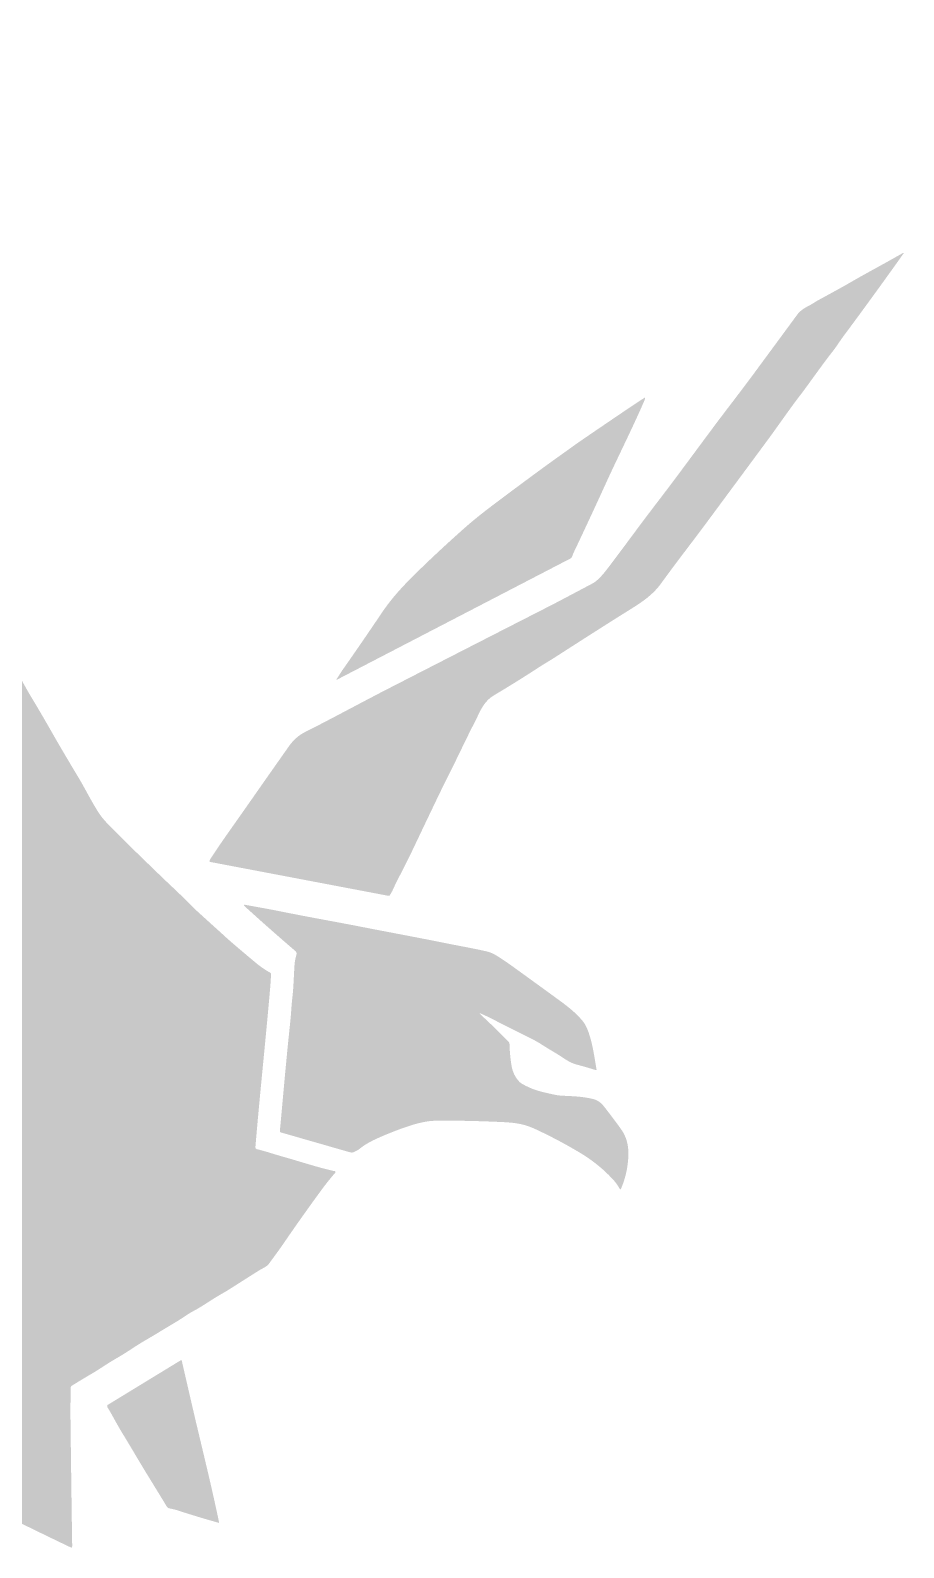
# Model space of a CAD drawing. Extents: x 0 to 1840, y 0 to 1719.
# Drawn here: x 893 to 1697, y 189 to 1586 of the extents above; entities that cross this region are included whole.
import ezdxf

# ---------------------------------------------------------------- set-up
doc = ezdxf.new("R2010")
doc.units = 0
doc.linetypes.add('Solid', pattern=[0])
doc.layers.add('Layer 1', color=7, linetype='Solid', lineweight=0)

msp = doc.modelspace()

# ---------------------------------------------------------------- hatches: boundary and pattern name
at = {"layer": 'Layer 1', "linetype": 'Solid', "lineweight": 0}
h = msp.add_hatch(color=7, dxfattribs=at)
edge = h.paths.add_edge_path(flags=0)
edge.add_line((931.8, 189.9), (931.8, 189.9))
edge.add_spline(control_points=[(931.8, 189.9), (931.8, 189.7), (931.7, 189.6), (931.5, 189.5)], knot_values=[0, 0, 0, 0, 1, 1, 1, 1], degree=3, periodic=0)
edge.add_spline(control_points=[(931.5, 189.5), (931.4, 189.4), (931.2, 189.4), (931, 189.5)], knot_values=[0, 0, 0, 0, 1, 1, 1, 1], degree=3, periodic=0)
edge.add_spline(control_points=[(931, 189.5), (917, 196.1), (881, 213.7)], knot_values=[0, 0, 0, 1, 1, 1], degree=2, periodic=0)
edge.add_spline(control_points=[(881, 213.7), (879.7, 214.3), (878.4, 215.8)], knot_values=[0, 0, 0, 1, 1, 1], degree=2, periodic=0)
edge.add_line((878.4, 215.8), (878.4, 215.8))
edge.add_spline(control_points=[(878.4, 215.8), (878.1, 216.1), (877.9, 216.4), (877.8, 216.7)], knot_values=[0, 0, 0, 0, 1, 1, 1, 1], degree=3, periodic=0)
edge.add_spline(control_points=[(877.8, 216.7), (874.7, 223.8), (872, 230.8), (868.6, 238.4)], knot_values=[0, 0, 0, 0, 1, 1, 1, 1], degree=3, periodic=0)
edge.add_spline(control_points=[(868.6, 238.4), (849.1, 282.9), (843.5, 297)], knot_values=[0, 0, 0, 1, 1, 1], degree=2, periodic=0)
edge.add_spline(control_points=[(843.5, 297), (832.1, 325.6), (822.1, 342.9)], knot_values=[0, 0, 0, 1, 1, 1], degree=2, periodic=0)
edge.add_line((822.1, 342.9), (822.1, 342.9))
edge.add_spline(control_points=[(822.1, 342.9), (821.9, 343.2), (821.8, 343.4), (821.6, 343.5)], knot_values=[0, 0, 0, 0, 1, 1, 1, 1], degree=3, periodic=0)
edge.add_spline(control_points=[(821.6, 343.5), (820, 344.7), (818, 344.7), (815.9, 345.2)], knot_values=[0, 0, 0, 0, 1, 1, 1, 1], degree=3, periodic=0)
edge.add_spline(control_points=[(815.9, 345.2), (803.3, 348.3), (793.6, 350.9)], knot_values=[0, 0, 0, 1, 1, 1], degree=2, periodic=0)
edge.add_spline(control_points=[(793.6, 350.9), (784.3, 353.4), (766.1, 360.8)], knot_values=[0, 0, 0, 1, 1, 1], degree=2, periodic=0)
edge.add_spline(control_points=[(766.1, 360.8), (751.1, 366.8), (731.9, 374.7)], knot_values=[0, 0, 0, 1, 1, 1], degree=2, periodic=0)
edge.add_spline(control_points=[(731.9, 374.7), (716.9, 380.8), (700.5, 390.9)], knot_values=[0, 0, 0, 1, 1, 1], degree=2, periodic=0)
edge.add_spline(control_points=[(700.5, 390.9), (690.7, 396.9), (683.5, 403.4), (677.3, 411.8)], knot_values=[0, 0, 0, 0, 1, 1, 1, 1], degree=3, periodic=0)
edge.add_spline(control_points=[(677.3, 411.8), (673.9, 416.6), (669.2, 424)], knot_values=[0, 0, 0, 1, 1, 1], degree=2, periodic=0)
edge.add_spline(control_points=[(669.2, 424), (666.3, 428.7), (664.7, 434), (661.8, 438.9)], knot_values=[0, 0, 0, 0, 1, 1, 1, 1], degree=3, periodic=0)
edge.add_line((661.8, 438.9), (661.8, 438.9))
edge.add_spline(control_points=[(661.8, 438.9), (661.7, 439.2), (661.7, 439.5), (661.8, 439.7)], knot_values=[0, 0, 0, 0, 1, 1, 1, 1], degree=3, periodic=0)
edge.add_spline(control_points=[(661.8, 439.7), (662, 439.9), (662.2, 440.1), (662.5, 440.1)], knot_values=[0, 0, 0, 0, 1, 1, 1, 1], degree=3, periodic=0)
edge.add_line((662.5, 440.1), (764.3, 440.1))
edge.add_line((764.3, 440.1), (764.3, 440.1))
edge.add_spline(control_points=[(764.3, 440.1), (764.8, 440.1), (765.3, 440.3), (765.7, 440.7)], knot_values=[0, 0, 0, 0, 1, 1, 1, 1], degree=3, periodic=0)
edge.add_spline(control_points=[(765.7, 440.7), (766, 441), (767.7, 444.2)], knot_values=[0, 0, 0, 1, 1, 1], degree=2, periodic=0)
edge.add_spline(control_points=[(767.7, 444.2), (777.3, 462.8), (785.9, 480.3), (794.5, 497.3)], knot_values=[0, 0, 0, 0, 1, 1, 1, 1], degree=3, periodic=0)
edge.add_spline(control_points=[(794.5, 497.3), (809.3, 527), (820.7, 549.4)], knot_values=[0, 0, 0, 1, 1, 1], degree=2, periodic=0)
edge.add_spline(control_points=[(820.7, 549.4), (826.7, 561), (832, 572)], knot_values=[0, 0, 0, 1, 1, 1], degree=2, periodic=0)
edge.add_spline(control_points=[(832, 572), (837, 582.1), (843, 593.2), (847.3, 602)], knot_values=[0, 0, 0, 0, 1, 1, 1, 1], degree=3, periodic=0)
edge.add_spline(control_points=[(847.3, 602), (867.8, 643.1), (872.3, 652.1)], knot_values=[0, 0, 0, 1, 1, 1], degree=2, periodic=0)
edge.add_spline(control_points=[(872.3, 652.1), (873.6, 654.7), (874.5, 657.6), (876, 660.2)], knot_values=[0, 0, 0, 0, 1, 1, 1, 1], degree=3, periodic=0)
edge.add_line((876, 660.2), (876, 660.2))
edge.add_spline(control_points=[(876, 660.2), (876.1, 660.5), (876.1, 660.8), (875.9, 661.1)], knot_values=[0, 0, 0, 0, 1, 1, 1, 1], degree=3, periodic=0)
edge.add_spline(control_points=[(875.9, 661.1), (871.3, 668.5), (867.1, 674.2)], knot_values=[0, 0, 0, 1, 1, 1], degree=2, periodic=0)
edge.add_spline(control_points=[(867.1, 674.2), (855.2, 690.7), (848.8, 700.1)], knot_values=[0, 0, 0, 1, 1, 1], degree=2, periodic=0)
edge.add_spline(control_points=[(848.8, 700.1), (836.7, 718), (827, 731.3), (815.4, 748.6)], knot_values=[0, 0, 0, 0, 1, 1, 1, 1], degree=3, periodic=0)
edge.add_spline(control_points=[(815.4, 748.6), (807.5, 760.4), (799.9, 771)], knot_values=[0, 0, 0, 1, 1, 1], degree=2, periodic=0)
edge.add_spline(control_points=[(799.9, 771), (769.5, 813.7), (730.7, 870.5)], knot_values=[0, 0, 0, 1, 1, 1], degree=2, periodic=0)
edge.add_spline(control_points=[(730.7, 870.5), (703, 910.8), (688.7, 932.3)], knot_values=[0, 0, 0, 1, 1, 1], degree=2, periodic=0)
edge.add_spline(control_points=[(688.7, 932.3), (679.2, 946.5), (670.8, 961.2)], knot_values=[0, 0, 0, 1, 1, 1], degree=2, periodic=0)
edge.add_spline(control_points=[(670.8, 961.2), (660.7, 978.8), (647.3, 1001.4)], knot_values=[0, 0, 0, 1, 1, 1], degree=2, periodic=0)
edge.add_spline(control_points=[(647.3, 1001.4), (636.1, 1020.2), (622.2, 1044.9), (607.4, 1070)], knot_values=[0, 0, 0, 0, 1, 1, 1, 1], degree=3, periodic=0)
edge.add_spline(control_points=[(607.4, 1070), (601.6, 1079.9), (591.5, 1097.4)], knot_values=[0, 0, 0, 1, 1, 1], degree=2, periodic=0)
edge.add_spline(control_points=[(591.5, 1097.4), (574.5, 1127.1), (557.7, 1154.6)], knot_values=[0, 0, 0, 1, 1, 1], degree=2, periodic=0)
edge.add_spline(control_points=[(557.7, 1154.6), (556.2, 1157.1), (552.1, 1159.9)], knot_values=[0, 0, 0, 1, 1, 1], degree=2, periodic=0)
edge.add_spline(control_points=[(552.1, 1159.9), (530, 1175), (503.3, 1194.3)], knot_values=[0, 0, 0, 1, 1, 1], degree=2, periodic=0)
edge.add_spline(control_points=[(503.3, 1194.3), (492.2, 1202.4), (481.6, 1209.7)], knot_values=[0, 0, 0, 1, 1, 1], degree=2, periodic=0)
edge.add_spline(control_points=[(481.6, 1209.7), (472.8, 1215.8), (459.7, 1225)], knot_values=[0, 0, 0, 1, 1, 1], degree=2, periodic=0)
edge.add_spline(control_points=[(459.7, 1225), (449.1, 1232.4), (413.7, 1257.7)], knot_values=[0, 0, 0, 1, 1, 1], degree=2, periodic=0)
edge.add_spline(control_points=[(413.7, 1257.7), (393.2, 1272.3), (377.7, 1283.3), (358, 1297.5)], knot_values=[0, 0, 0, 0, 1, 1, 1, 1], degree=3, periodic=0)
edge.add_spline(control_points=[(358, 1297.5), (352.1, 1301.8), (344.4, 1307), (337.4, 1312.1)], knot_values=[0, 0, 0, 0, 1, 1, 1, 1], degree=3, periodic=0)
edge.add_spline(control_points=[(337.4, 1312.1), (264.1, 1365.1), (197.1, 1412.1)], knot_values=[0, 0, 0, 1, 1, 1], degree=2, periodic=0)
edge.add_spline(control_points=[(197.1, 1412.1), (195, 1413.6), (193, 1415.3), (191.3, 1416.4)], knot_values=[0, 0, 0, 0, 1, 1, 1, 1], degree=3, periodic=0)
edge.add_spline(control_points=[(191.3, 1416.4), (184.1, 1421.2), (177.9, 1426)], knot_values=[0, 0, 0, 1, 1, 1], degree=2, periodic=0)
edge.add_line((177.9, 1426), (177.9, 1426))
edge.add_spline(control_points=[(177.9, 1426), (177.3, 1426.5), (176.8, 1427.2), (176.5, 1427.9)], knot_values=[0, 0, 0, 0, 1, 1, 1, 1], degree=3, periodic=0)
edge.add_spline(control_points=[(176.5, 1427.9), (158.2, 1473), (151.9, 1488.7)], knot_values=[0, 0, 0, 1, 1, 1], degree=2, periodic=0)
edge.add_spline(control_points=[(151.9, 1488.7), (146.2, 1502.7), (140, 1520), (135, 1532.1)], knot_values=[0, 0, 0, 0, 1, 1, 1, 1], degree=3, periodic=0)
edge.add_spline(control_points=[(135, 1532.1), (123.9, 1558.8), (113.7, 1585.4)], knot_values=[0, 0, 0, 1, 1, 1], degree=2, periodic=0)
edge.add_spline(control_points=[(113.7, 1585.4), (113.7, 1585.5), (113.7, 1585.6), (113.8, 1585.7)], knot_values=[0, 0, 0, 0, 1, 1, 1, 1], degree=3, periodic=0)
edge.add_spline(control_points=[(113.8, 1585.7), (113.9, 1585.8), (114, 1585.8), (114.1, 1585.8)], knot_values=[0, 0, 0, 0, 1, 1, 1, 1], degree=3, periodic=0)
edge.add_spline(control_points=[(114.1, 1585.8), (114.8, 1585.5), (115.5, 1584.4), (116.3, 1583.8)], knot_values=[0, 0, 0, 0, 1, 1, 1, 1], degree=3, periodic=0)
edge.add_spline(control_points=[(116.3, 1583.8), (137.8, 1569.6), (153, 1559.1)], knot_values=[0, 0, 0, 1, 1, 1], degree=2, periodic=0)
edge.add_spline(control_points=[(153, 1559.1), (160.2, 1554), (162.4, 1552.5)], knot_values=[0, 0, 0, 1, 1, 1], degree=2, periodic=0)
edge.add_spline(control_points=[(162.4, 1552.5), (170.7, 1546.6), (192, 1532.3)], knot_values=[0, 0, 0, 1, 1, 1], degree=2, periodic=0)
edge.add_spline(control_points=[(192, 1532.3), (200.5, 1526.5), (208.1, 1520.9)], knot_values=[0, 0, 0, 1, 1, 1], degree=2, periodic=0)
edge.add_spline(control_points=[(208.1, 1520.9), (213, 1517.4), (224.3, 1509.8)], knot_values=[0, 0, 0, 1, 1, 1], degree=2, periodic=0)
edge.add_spline(control_points=[(224.3, 1509.8), (231.4, 1505.1), (238.2, 1500.1), (247.4, 1493.9)], knot_values=[0, 0, 0, 0, 1, 1, 1, 1], degree=3, periodic=0)
edge.add_spline(control_points=[(247.4, 1493.9), (259, 1486.1), (275.6, 1474.1), (289.3, 1464.6)], knot_values=[0, 0, 0, 0, 1, 1, 1, 1], degree=3, periodic=0)
edge.add_spline(control_points=[(289.3, 1464.6), (322.1, 1442), (356.6, 1417.8)], knot_values=[0, 0, 0, 1, 1, 1], degree=2, periodic=0)
edge.add_spline(control_points=[(356.6, 1417.8), (370.6, 1408), (389.6, 1394.8)], knot_values=[0, 0, 0, 1, 1, 1], degree=2, periodic=0)
edge.add_spline(control_points=[(389.6, 1394.8), (405.6, 1383.6), (416.2, 1376.3)], knot_values=[0, 0, 0, 1, 1, 1], degree=2, periodic=0)
edge.add_spline(control_points=[(416.2, 1376.3), (493.7, 1322.7), (573.6, 1267.2)], knot_values=[0, 0, 0, 1, 1, 1], degree=2, periodic=0)
edge.add_spline(control_points=[(573.6, 1267.2), (588.6, 1256.8), (605, 1245.2)], knot_values=[0, 0, 0, 1, 1, 1], degree=2, periodic=0)
edge.add_spline(control_points=[(605, 1245.2), (624.2, 1231.8), (636.6, 1223.3)], knot_values=[0, 0, 0, 1, 1, 1], degree=2, periodic=0)
edge.add_spline(control_points=[(636.6, 1223.3), (668.1, 1202), (696.8, 1181.6), (730.8, 1158.3)], knot_values=[0, 0, 0, 0, 1, 1, 1, 1], degree=3, periodic=0)
edge.add_spline(control_points=[(730.8, 1158.3), (804, 1108.2), (820.6, 1096.8)], knot_values=[0, 0, 0, 1, 1, 1], degree=2, periodic=0)
edge.add_spline(control_points=[(820.6, 1096.8), (822.5, 1095.5), (824, 1092.9)], knot_values=[0, 0, 0, 1, 1, 1], degree=2, periodic=0)
edge.add_spline(control_points=[(824, 1092.9), (835.5, 1072.8), (846.3, 1054.6)], knot_values=[0, 0, 0, 1, 1, 1], degree=2, periodic=0)
edge.add_spline(control_points=[(846.3, 1054.6), (847.9, 1051.9), (849.5, 1048.5), (851.1, 1045.7)], knot_values=[0, 0, 0, 0, 1, 1, 1, 1], degree=3, periodic=0)
edge.add_spline(control_points=[(851.1, 1045.7), (877.7, 1001.3), (881.5, 994.7)], knot_values=[0, 0, 0, 1, 1, 1], degree=2, periodic=0)
edge.add_spline(control_points=[(881.5, 994.7), (885.5, 987.8), (891.4, 976.9), (896, 969.4)], knot_values=[0, 0, 0, 0, 1, 1, 1, 1], degree=3, periodic=0)
edge.add_spline(control_points=[(896, 969.4), (903.3, 957.4), (915.3, 936.3)], knot_values=[0, 0, 0, 1, 1, 1], degree=2, periodic=0)
edge.add_spline(control_points=[(915.3, 936.3), (923.6, 921.8), (938.6, 896.8)], knot_values=[0, 0, 0, 1, 1, 1], degree=2, periodic=0)
edge.add_spline(control_points=[(938.6, 896.8), (945, 886), (950.4, 874.7), (957.3, 864.4)], knot_values=[0, 0, 0, 0, 1, 1, 1, 1], degree=3, periodic=0)
edge.add_spline(control_points=[(957.3, 864.4), (960.2, 860.2), (965.7, 854.5)], knot_values=[0, 0, 0, 1, 1, 1], degree=2, periodic=0)
edge.add_spline(control_points=[(965.7, 854.5), (973.5, 846.5), (985, 835.2)], knot_values=[0, 0, 0, 1, 1, 1], degree=2, periodic=0)
edge.add_spline(control_points=[(985, 835.2), (1015, 806), (1022.9, 798.6)], knot_values=[0, 0, 0, 1, 1, 1], degree=2, periodic=0)
edge.add_spline(control_points=[(1022.9, 798.6), (1030.7, 791.4), (1038.8, 783.2), (1045.3, 776.8)], knot_values=[0, 0, 0, 0, 1, 1, 1, 1], degree=3, periodic=0)
edge.add_spline(control_points=[(1045.3, 776.8), (1046.2, 775.9), (1058.1, 765.1)], knot_values=[0, 0, 0, 1, 1, 1], degree=2, periodic=0)
edge.add_spline(control_points=[(1058.1, 765.1), (1071.1, 753.4), (1072.9, 751.7)], knot_values=[0, 0, 0, 1, 1, 1], degree=2, periodic=0)
edge.add_spline(control_points=[(1072.9, 751.7), (1077.9, 747), (1101.2, 727.5)], knot_values=[0, 0, 0, 1, 1, 1], degree=2, periodic=0)
edge.add_spline(control_points=[(1101.2, 727.5), (1105.1, 724.2), (1109.9, 721), (1114.4, 718.5)], knot_values=[0, 0, 0, 0, 1, 1, 1, 1], degree=3, periodic=0)
edge.add_line((1114.4, 718.5), (1114.4, 718.5))
edge.add_spline(control_points=[(1114.4, 718.5), (1114.8, 718.2), (1115.1, 717.8), (1115, 717.3)], knot_values=[0, 0, 0, 0, 1, 1, 1, 1], degree=3, periodic=0)
edge.add_spline(control_points=[(1115, 717.3), (1114.8, 712.1), (1114.3, 705.6)], knot_values=[0, 0, 0, 1, 1, 1], degree=2, periodic=0)
edge.add_spline(control_points=[(1114.3, 705.6), (1110.1, 656.7), (1104.4, 604.1), (1100.6, 557.9)], knot_values=[0, 0, 0, 0, 1, 1, 1, 1], degree=3, periodic=0)
edge.add_line((1100.6, 557.9), (1100.6, 557.9))
edge.add_spline(control_points=[(1100.6, 557.9), (1100.5, 557.1), (1101, 556.4), (1101.8, 556.2)], knot_values=[0, 0, 0, 0, 1, 1, 1, 1], degree=3, periodic=0)
edge.add_spline(control_points=[(1101.8, 556.2), (1106.9, 555), (1114.1, 552.8)], knot_values=[0, 0, 0, 1, 1, 1], degree=2, periodic=0)
edge.add_spline(control_points=[(1114.1, 552.8), (1118.5, 551.4), (1126.5, 549.1)], knot_values=[0, 0, 0, 1, 1, 1], degree=2, periodic=0)
edge.add_spline(control_points=[(1126.5, 549.1), (1141.4, 544.9), (1156.4, 539.9), (1170.5, 536.6)], knot_values=[0, 0, 0, 0, 1, 1, 1, 1], degree=3, periodic=0)
edge.add_spline(control_points=[(1170.5, 536.6), (1172.4, 536.1), (1173.6, 536)], knot_values=[0, 0, 0, 1, 1, 1], degree=2, periodic=0)
edge.add_line((1173.6, 536), (1173.6, 536))
edge.add_spline(control_points=[(1173.6, 536), (1173.9, 536), (1174.2, 535.8), (1174.3, 535.5)], knot_values=[0, 0, 0, 0, 1, 1, 1, 1], degree=3, periodic=0)
edge.add_spline(control_points=[(1174.3, 535.5), (1174.4, 535.2), (1174.4, 534.9), (1174.2, 534.6)], knot_values=[0, 0, 0, 0, 1, 1, 1, 1], degree=3, periodic=0)
edge.add_spline(control_points=[(1174.2, 534.6), (1167.1, 526.4), (1161.2, 518.3)], knot_values=[0, 0, 0, 1, 1, 1], degree=2, periodic=0)
edge.add_spline(control_points=[(1161.2, 518.3), (1143.2, 493.8), (1126, 468.6)], knot_values=[0, 0, 0, 1, 1, 1], degree=2, periodic=0)
edge.add_spline(control_points=[(1126, 468.6), (1121.5, 462.1), (1116.6, 455.6), (1113, 450.6)], knot_values=[0, 0, 0, 0, 1, 1, 1, 1], degree=3, periodic=0)
edge.add_spline(control_points=[(1113, 450.6), (1111.1, 448), (1106.3, 446.1), (1103.6, 444.3)], knot_values=[0, 0, 0, 0, 1, 1, 1, 1], degree=3, periodic=0)
edge.add_spline(control_points=[(1103.6, 444.3), (1088.2, 434.6), (1082, 430.6)], knot_values=[0, 0, 0, 1, 1, 1], degree=2, periodic=0)
edge.add_spline(control_points=[(1082, 430.6), (1074.4, 425.7), (1069.4, 422.9)], knot_values=[0, 0, 0, 1, 1, 1], degree=2, periodic=0)
edge.add_spline(control_points=[(1069.4, 422.9), (1060.8, 418.1), (1052.3, 411.8), (1044.5, 407.7)], knot_values=[0, 0, 0, 0, 1, 1, 1, 1], degree=3, periodic=0)
edge.add_spline(control_points=[(1044.5, 407.7), (1039.2, 405), (1034.2, 401.2), (1028.3, 397.6)], knot_values=[0, 0, 0, 0, 1, 1, 1, 1], degree=3, periodic=0)
edge.add_spline(control_points=[(1028.3, 397.6), (1013.9, 389), (1011.2, 387.3)], knot_values=[0, 0, 0, 1, 1, 1], degree=2, periodic=0)
edge.add_spline(control_points=[(1011.2, 387.3), (1002.5, 382), (995.1, 378), (987.2, 372.7)], knot_values=[0, 0, 0, 0, 1, 1, 1, 1], degree=3, periodic=0)
edge.add_spline(control_points=[(987.2, 372.7), (979.9, 367.8), (971.7, 363.1)], knot_values=[0, 0, 0, 1, 1, 1], degree=2, periodic=0)
edge.add_spline(control_points=[(971.7, 363.1), (964.3, 358.8), (958, 354.3), (951.1, 350.2)], knot_values=[0, 0, 0, 0, 1, 1, 1, 1], degree=3, periodic=0)
edge.add_spline(control_points=[(951.1, 350.2), (938.6, 342.8), (931.4, 338.3)], knot_values=[0, 0, 0, 1, 1, 1], degree=2, periodic=0)
edge.add_spline(control_points=[(931.4, 338.3), (930.9, 338), (930.6, 337.5), (930.6, 336.9)], knot_values=[0, 0, 0, 0, 1, 1, 1, 1], degree=3, periodic=0)
edge.add_spline(control_points=[(930.6, 336.9), (930.2, 315.7), (930.6, 292.1)], knot_values=[0, 0, 0, 1, 1, 1], degree=2, periodic=0)
edge.add_spline(control_points=[(930.6, 292.1), (931.8, 199.1), (932, 191.6)], knot_values=[0, 0, 0, 1, 1, 1], degree=2, periodic=0)
edge.add_spline(control_points=[(932, 191.6), (932, 190.6), (931.8, 189.9)], knot_values=[0, 0, 0, 1, 1, 1], degree=2, periodic=0)
h = msp.add_hatch(color=7, dxfattribs=at)
edge = h.paths.add_edge_path(flags=0)
edge.add_spline(control_points=[(1696.7, 1381), (1696.9, 1381.1), (1697.1, 1381.1), (1697.2, 1381)], knot_values=[0, 0, 0, 0, 1, 1, 1, 1], degree=3, periodic=0)
edge.add_spline(control_points=[(1697.2, 1381), (1697.3, 1380.8), (1697.3, 1380.7), (1697.2, 1380.5)], knot_values=[0, 0, 0, 0, 1, 1, 1, 1], degree=3, periodic=0)
edge.add_spline(control_points=[(1697.2, 1380.5), (1669.5, 1341.5), (1642, 1304.5)], knot_values=[0, 0, 0, 1, 1, 1], degree=2, periodic=0)
edge.add_spline(control_points=[(1642, 1304.5), (1638.8, 1300.2), (1635.8, 1295.4), (1633, 1291.7)], knot_values=[0, 0, 0, 0, 1, 1, 1, 1], degree=3, periodic=0)
edge.add_spline(control_points=[(1633, 1291.7), (1621.5, 1277.2), (1609.8, 1260), (1600.9, 1248.5)], knot_values=[0, 0, 0, 0, 1, 1, 1, 1], degree=3, periodic=0)
edge.add_spline(control_points=[(1600.9, 1248.5), (1590.9, 1235.4), (1582.3, 1222.6), (1572.1, 1208.8)], knot_values=[0, 0, 0, 0, 1, 1, 1, 1], degree=3, periodic=0)
edge.add_spline(control_points=[(1572.1, 1208.8), (1567.4, 1202.4), (1522.5, 1141.7)], knot_values=[0, 0, 0, 1, 1, 1], degree=2, periodic=0)
edge.add_spline(control_points=[(1522.5, 1141.7), (1510.7, 1125.7), (1498, 1109)], knot_values=[0, 0, 0, 1, 1, 1], degree=2, periodic=0)
edge.add_spline(control_points=[(1498, 1109), (1484, 1090.6), (1473.5, 1076.1)], knot_values=[0, 0, 0, 1, 1, 1], degree=2, periodic=0)
edge.add_spline(control_points=[(1473.5, 1076.1), (1466.4, 1066.4), (1456.4, 1059.6), (1446.9, 1053.7)], knot_values=[0, 0, 0, 0, 1, 1, 1, 1], degree=3, periodic=0)
edge.add_spline(control_points=[(1446.9, 1053.7), (1422.6, 1038.6), (1376.5, 1008.9)], knot_values=[0, 0, 0, 1, 1, 1], degree=2, periodic=0)
edge.add_spline(control_points=[(1376.5, 1008.9), (1372.5, 1006.3), (1367.5, 1003.4), (1363.7, 1001)], knot_values=[0, 0, 0, 0, 1, 1, 1, 1], degree=3, periodic=0)
edge.add_spline(control_points=[(1363.7, 1001), (1341.8, 986.7), (1319.8, 973.6)], knot_values=[0, 0, 0, 1, 1, 1], degree=2, periodic=0)
edge.add_spline(control_points=[(1319.8, 973.6), (1313.2, 969.7), (1309.1, 963), (1305.9, 956.2)], knot_values=[0, 0, 0, 0, 1, 1, 1, 1], degree=3, periodic=0)
edge.add_spline(control_points=[(1305.9, 956.2), (1303.8, 951.6), (1300.1, 944.5)], knot_values=[0, 0, 0, 1, 1, 1], degree=2, periodic=0)
edge.add_spline(control_points=[(1300.1, 944.5), (1298.3, 941.1), (1284.6, 912.8)], knot_values=[0, 0, 0, 1, 1, 1], degree=2, periodic=0)
edge.add_spline(control_points=[(1284.6, 912.8), (1284.5, 912.5), (1276.5, 896.6)], knot_values=[0, 0, 0, 1, 1, 1], degree=2, periodic=0)
edge.add_spline(control_points=[(1276.5, 896.6), (1269.4, 882.3), (1246, 833)], knot_values=[0, 0, 0, 1, 1, 1], degree=2, periodic=0)
edge.add_spline(control_points=[(1246, 833), (1243.5, 827.7), (1229.7, 800.4)], knot_values=[0, 0, 0, 1, 1, 1], degree=2, periodic=0)
edge.add_spline(control_points=[(1229.7, 800.4), (1228, 797), (1226.6, 793.1), (1224.2, 789.7)], knot_values=[0, 0, 0, 0, 1, 1, 1, 1], degree=3, periodic=0)
edge.add_spline(control_points=[(1224.2, 789.7), (1224, 789.4), (1223.6, 789.3), (1223.2, 789.3)], knot_values=[0, 0, 0, 0, 1, 1, 1, 1], degree=3, periodic=0)
edge.add_line((1223.2, 789.3), (1059, 820.5))
edge.add_line((1059, 820.5), (1059, 820.5))
edge.add_spline(control_points=[(1059, 820.5), (1058.7, 820.5), (1058.5, 820.7), (1058.4, 820.9)], knot_values=[0, 0, 0, 0, 1, 1, 1, 1], degree=3, periodic=0)
edge.add_spline(control_points=[(1058.4, 820.9), (1058.3, 821.1), (1058.3, 821.4), (1058.4, 821.6)], knot_values=[0, 0, 0, 0, 1, 1, 1, 1], degree=3, periodic=0)
edge.add_spline(control_points=[(1058.4, 821.6), (1059, 823.1), (1060, 824.5)], knot_values=[0, 0, 0, 1, 1, 1], degree=2, periodic=0)
edge.add_spline(control_points=[(1060, 824.5), (1064.5, 831.5), (1073.9, 845)], knot_values=[0, 0, 0, 1, 1, 1], degree=2, periodic=0)
edge.add_spline(control_points=[(1073.9, 845), (1097.2, 878.1), (1099.2, 881)], knot_values=[0, 0, 0, 1, 1, 1], degree=2, periodic=0)
edge.add_spline(control_points=[(1099.2, 881), (1104.1, 888.1), (1131.7, 927.3)], knot_values=[0, 0, 0, 1, 1, 1], degree=2, periodic=0)
edge.add_spline(control_points=[(1131.7, 927.3), (1137.9, 935.9), (1146.6, 940.2)], knot_values=[0, 0, 0, 1, 1, 1], degree=2, periodic=0)
edge.add_spline(control_points=[(1146.6, 940.2), (1165.9, 949.8), (1197.3, 966.8), (1220.4, 978.7)], knot_values=[0, 0, 0, 0, 1, 1, 1, 1], degree=3, periodic=0)
edge.add_spline(control_points=[(1220.4, 978.7), (1295.6, 1017.3), (1372.2, 1056.4)], knot_values=[0, 0, 0, 1, 1, 1], degree=2, periodic=0)
edge.add_spline(control_points=[(1372.2, 1056.4), (1380.2, 1060.5), (1411.1, 1076.9)], knot_values=[0, 0, 0, 1, 1, 1], degree=2, periodic=0)
edge.add_spline(control_points=[(1411.1, 1076.9), (1415.8, 1079.4), (1422.5, 1087.7)], knot_values=[0, 0, 0, 1, 1, 1], degree=2, periodic=0)
edge.add_spline(control_points=[(1422.5, 1087.7), (1426.8, 1093), (1447.7, 1121.2)], knot_values=[0, 0, 0, 1, 1, 1], degree=2, periodic=0)
edge.add_spline(control_points=[(1447.7, 1121.2), (1462.2, 1140.7), (1472.8, 1154.5)], knot_values=[0, 0, 0, 1, 1, 1], degree=2, periodic=0)
edge.add_spline(control_points=[(1472.8, 1154.5), (1493.7, 1181.8), (1514.2, 1210.3), (1533.6, 1235.8)], knot_values=[0, 0, 0, 0, 1, 1, 1, 1], degree=3, periodic=0)
edge.add_spline(control_points=[(1533.6, 1235.8), (1552.9, 1261), (1562.9, 1274.7)], knot_values=[0, 0, 0, 1, 1, 1], degree=2, periodic=0)
edge.add_spline(control_points=[(1562.9, 1274.7), (1589.6, 1310.9), (1599.4, 1324.3)], knot_values=[0, 0, 0, 1, 1, 1], degree=2, periodic=0)
edge.add_spline(control_points=[(1599.4, 1324.3), (1601.6, 1327.3), (1605.6, 1330.2), (1609.3, 1332)], knot_values=[0, 0, 0, 0, 1, 1, 1, 1], degree=3, periodic=0)
edge.add_spline(control_points=[(1609.3, 1332), (1612.5, 1333.6), (1615.3, 1335.6), (1618.7, 1337.5)], knot_values=[0, 0, 0, 0, 1, 1, 1, 1], degree=3, periodic=0)
edge.add_spline(control_points=[(1618.7, 1337.5), (1640.9, 1349.6), (1645.4, 1352.2)], knot_values=[0, 0, 0, 1, 1, 1], degree=2, periodic=0)
edge.add_spline(control_points=[(1645.4, 1352.2), (1660.3, 1361), (1678.5, 1370.5), (1696.7, 1381)], knot_values=[0, 0, 0, 0, 1, 1, 1, 1], degree=3, periodic=0)
h = msp.add_hatch(color=7, dxfattribs=at)
edge = h.paths.add_edge_path(flags=0)
edge.add_line((1175.6, 988.2), (1175.6, 988.2))
edge.add_spline(control_points=[(1175.6, 988.2), (1175.5, 988.1), (1175.3, 988.1), (1175.2, 988.2)], knot_values=[0, 0, 0, 0, 1, 1, 1, 1], degree=3, periodic=0)
edge.add_spline(control_points=[(1175.2, 988.2), (1175.1, 988.3), (1175.1, 988.5), (1175.2, 988.6)], knot_values=[0, 0, 0, 0, 1, 1, 1, 1], degree=3, periodic=0)
edge.add_spline(control_points=[(1175.2, 988.6), (1177.8, 992.3), (1179.7, 995.8), (1182.3, 999.3)], knot_values=[0, 0, 0, 0, 1, 1, 1, 1], degree=3, periodic=0)
edge.add_spline(control_points=[(1182.3, 999.3), (1197.9, 1021.5), (1216.3, 1048.8)], knot_values=[0, 0, 0, 1, 1, 1], degree=2, periodic=0)
edge.add_spline(control_points=[(1216.3, 1048.8), (1226.7, 1064.4), (1237.9, 1076.1), (1253.2, 1090.9)], knot_values=[0, 0, 0, 0, 1, 1, 1, 1], degree=3, periodic=0)
edge.add_spline(control_points=[(1253.2, 1090.9), (1269.9, 1107.1), (1290.5, 1125.5)], knot_values=[0, 0, 0, 1, 1, 1], degree=2, periodic=0)
edge.add_spline(control_points=[(1290.5, 1125.5), (1303.3, 1137), (1320, 1149.5)], knot_values=[0, 0, 0, 1, 1, 1], degree=2, periodic=0)
edge.add_spline(control_points=[(1320, 1149.5), (1355.6, 1176.3), (1378.2, 1192.5)], knot_values=[0, 0, 0, 1, 1, 1], degree=2, periodic=0)
edge.add_spline(control_points=[(1378.2, 1192.5), (1383.8, 1196.5), (1394, 1203.8)], knot_values=[0, 0, 0, 1, 1, 1], degree=2, periodic=0)
edge.add_spline(control_points=[(1394, 1203.8), (1402.2, 1209.7), (1445.7, 1239.1)], knot_values=[0, 0, 0, 1, 1, 1], degree=2, periodic=0)
edge.add_spline(control_points=[(1445.7, 1239.1), (1455.6, 1245.7), (1458.8, 1247.7)], knot_values=[0, 0, 0, 1, 1, 1], degree=2, periodic=0)
edge.add_line((1458.8, 1247.7), (1458.8, 1247.7))
edge.add_spline(control_points=[(1458.8, 1247.7), (1458.9, 1247.8), (1459.1, 1247.8), (1459.2, 1247.7)], knot_values=[0, 0, 0, 0, 1, 1, 1, 1], degree=3, periodic=0)
edge.add_spline(control_points=[(1459.2, 1247.7), (1459.3, 1247.7), (1459.3, 1247.6), (1459.3, 1247.4)], knot_values=[0, 0, 0, 0, 1, 1, 1, 1], degree=3, periodic=0)
edge.add_spline(control_points=[(1459.3, 1247.4), (1459.3, 1246.7), (1458.9, 1245.7)], knot_values=[0, 0, 0, 1, 1, 1], degree=2, periodic=0)
edge.add_spline(control_points=[(1458.9, 1245.7), (1449.2, 1223), (1435.8, 1196.3), (1424.6, 1172)], knot_values=[0, 0, 0, 0, 1, 1, 1, 1], degree=3, periodic=0)
edge.add_spline(control_points=[(1424.6, 1172), (1410.5, 1141), (1395.5, 1109.3)], knot_values=[0, 0, 0, 1, 1, 1], degree=2, periodic=0)
edge.add_spline(control_points=[(1395.5, 1109.3), (1394.6, 1107.3), (1393.1, 1104.6), (1392.3, 1102)], knot_values=[0, 0, 0, 0, 1, 1, 1, 1], degree=3, periodic=0)
edge.add_line((1392.3, 1102), (1392.3, 1102))
edge.add_spline(control_points=[(1392.3, 1102), (1392, 1101), (1391.3, 1100.1), (1390.3, 1099.6)], knot_values=[0, 0, 0, 0, 1, 1, 1, 1], degree=3, periodic=0)
edge.add_line((1390.3, 1099.6), (1175.6, 988.2))
h = msp.add_hatch(color=7, dxfattribs=at)
edge = h.paths.add_edge_path(flags=0)
edge.add_spline(control_points=[(1307.5, 681.2), (1307.4, 681.2), (1307.3, 681.2), (1307.2, 681.1)], knot_values=[0, 0, 0, 0, 1, 1, 1, 1], degree=3, periodic=0)
edge.add_spline(control_points=[(1307.2, 681.1), (1307.1, 681), (1307.1, 680.8), (1307.2, 680.7)], knot_values=[0, 0, 0, 0, 1, 1, 1, 1], degree=3, periodic=0)
edge.add_spline(control_points=[(1307.2, 680.7), (1319.9, 669), (1333, 655.8)], knot_values=[0, 0, 0, 1, 1, 1], degree=2, periodic=0)
edge.add_spline(control_points=[(1333, 655.8), (1334.6, 654.2), (1334.6, 651.9)], knot_values=[0, 0, 0, 1, 1, 1], degree=2, periodic=0)
edge.add_spline(control_points=[(1334.6, 651.9), (1334.7, 643.3), (1336.3, 633.5)], knot_values=[0, 0, 0, 1, 1, 1], degree=2, periodic=0)
edge.add_spline(control_points=[(1336.3, 633.5), (1337.7, 624.3), (1343.7, 618.1)], knot_values=[0, 0, 0, 1, 1, 1], degree=2, periodic=0)
edge.add_spline(control_points=[(1343.7, 618.1), (1345.7, 616.1), (1353, 612.8)], knot_values=[0, 0, 0, 1, 1, 1], degree=2, periodic=0)
edge.add_spline(control_points=[(1353, 612.8), (1359.9, 609.7), (1367.1, 608.3), (1374.5, 606.6)], knot_values=[0, 0, 0, 0, 1, 1, 1, 1], degree=3, periodic=0)
edge.add_spline(control_points=[(1374.5, 606.6), (1379, 605.6), (1382.6, 605.4)], knot_values=[0, 0, 0, 1, 1, 1], degree=2, periodic=0)
edge.add_spline(control_points=[(1382.6, 605.4), (1391.9, 604.9), (1401.6, 604.8), (1411.5, 602.3)], knot_values=[0, 0, 0, 0, 1, 1, 1, 1], degree=3, periodic=0)
edge.add_spline(control_points=[(1411.5, 602.3), (1416.8, 601), (1419.7, 597.9), (1423.4, 593)], knot_values=[0, 0, 0, 0, 1, 1, 1, 1], degree=3, periodic=0)
edge.add_spline(control_points=[(1423.4, 593), (1437, 575.3), (1439.1, 571.6)], knot_values=[0, 0, 0, 1, 1, 1], degree=2, periodic=0)
edge.add_spline(control_points=[(1439.1, 571.6), (1442.8, 565.1), (1444.2, 558.2), (1443.9, 550)], knot_values=[0, 0, 0, 0, 1, 1, 1, 1], degree=3, periodic=0)
edge.add_spline(control_points=[(1443.9, 550), (1443.2, 533.7), (1437, 519.5)], knot_values=[0, 0, 0, 1, 1, 1], degree=2, periodic=0)
edge.add_line((1437, 519.5), (1437, 519.5))
edge.add_spline(control_points=[(1437, 519.5), (1436.9, 519.3), (1436.7, 519.2), (1436.5, 519.2)], knot_values=[0, 0, 0, 0, 1, 1, 1, 1], degree=3, periodic=0)
edge.add_spline(control_points=[(1436.5, 519.2), (1436.3, 519.2), (1436.1, 519.3), (1436, 519.5)], knot_values=[0, 0, 0, 0, 1, 1, 1, 1], degree=3, periodic=0)
edge.add_spline(control_points=[(1436, 519.5), (1433.5, 524.1), (1430.6, 527.3)], knot_values=[0, 0, 0, 1, 1, 1], degree=2, periodic=0)
edge.add_spline(control_points=[(1430.6, 527.3), (1417.6, 541.8), (1400.1, 552.4)], knot_values=[0, 0, 0, 1, 1, 1], degree=2, periodic=0)
edge.add_spline(control_points=[(1400.1, 552.4), (1380.1, 564.5), (1357.7, 574.9)], knot_values=[0, 0, 0, 1, 1, 1], degree=2, periodic=0)
edge.add_spline(control_points=[(1357.7, 574.9), (1345.9, 580.4), (1336.5, 580.8), (1321.3, 581.4)], knot_values=[0, 0, 0, 0, 1, 1, 1, 1], degree=3, periodic=0)
edge.add_spline(control_points=[(1321.3, 581.4), (1289.3, 582.7), (1265.5, 582.3)], knot_values=[0, 0, 0, 1, 1, 1], degree=2, periodic=0)
edge.add_spline(control_points=[(1265.5, 582.3), (1259.4, 582.2), (1250.2, 580.2), (1243.3, 577.9)], knot_values=[0, 0, 0, 0, 1, 1, 1, 1], degree=3, periodic=0)
edge.add_spline(control_points=[(1243.3, 577.9), (1229.8, 573.6), (1213.7, 566.5)], knot_values=[0, 0, 0, 1, 1, 1], degree=2, periodic=0)
edge.add_spline(control_points=[(1213.7, 566.5), (1207.6, 563.8), (1201.9, 560.8), (1196.8, 556.7)], knot_values=[0, 0, 0, 0, 1, 1, 1, 1], degree=3, periodic=0)
edge.add_spline(control_points=[(1196.8, 556.7), (1194.3, 554.7), (1190.7, 553.3)], knot_values=[0, 0, 0, 1, 1, 1], degree=2, periodic=0)
edge.add_line((1190.7, 553.3), (1190.7, 553.3))
edge.add_spline(control_points=[(1190.7, 553.3), (1189.8, 553), (1188.9, 552.9), (1188, 553.2)], knot_values=[0, 0, 0, 0, 1, 1, 1, 1], degree=3, periodic=0)
edge.add_line((1188, 553.2), (1123.6, 571.7))
edge.add_spline(control_points=[(1123.6, 571.7), (1123.3, 571.8), (1123, 572.1), (1123.1, 572.5)], knot_values=[0, 0, 0, 0, 1, 1, 1, 1], degree=3, periodic=0)
edge.add_spline(control_points=[(1123.1, 572.5), (1126.5, 609.1), (1128.6, 634.5), (1132.3, 669.5)], knot_values=[0, 0, 0, 0, 1, 1, 1, 1], degree=3, periodic=0)
edge.add_spline(control_points=[(1132.3, 669.5), (1133.4, 680), (1133.7, 685.5)], knot_values=[0, 0, 0, 1, 1, 1], degree=2, periodic=0)
edge.add_spline(control_points=[(1133.7, 685.5), (1134.3, 694), (1135.2, 699.5), (1135.6, 706.9)], knot_values=[0, 0, 0, 0, 1, 1, 1, 1], degree=3, periodic=0)
edge.add_spline(control_points=[(1135.6, 706.9), (1136.5, 724.2), (1136.6, 725.3)], knot_values=[0, 0, 0, 1, 1, 1], degree=2, periodic=0)
edge.add_spline(control_points=[(1136.6, 725.3), (1136.7, 728.9), (1137.8, 733), (1138.4, 735.4)], knot_values=[0, 0, 0, 0, 1, 1, 1, 1], degree=3, periodic=0)
edge.add_spline(control_points=[(1138.4, 735.4), (1138.8, 737.3), (1137.3, 738.6)], knot_values=[0, 0, 0, 1, 1, 1], degree=2, periodic=0)
edge.add_spline(control_points=[(1137.3, 738.6), (1114.4, 758.2), (1090.4, 780)], knot_values=[0, 0, 0, 1, 1, 1], degree=2, periodic=0)
edge.add_line((1090.4, 780), (1090.4, 780))
edge.add_spline(control_points=[(1090.4, 780), (1090.2, 780.2), (1090.1, 780.5), (1090.2, 780.7)], knot_values=[0, 0, 0, 0, 1, 1, 1, 1], degree=3, periodic=0)
edge.add_spline(control_points=[(1090.2, 780.7), (1090.3, 781), (1090.6, 781.1), (1090.9, 781.1)], knot_values=[0, 0, 0, 0, 1, 1, 1, 1], degree=3, periodic=0)
edge.add_spline(control_points=[(1090.9, 781.1), (1114.8, 776.8), (1125.3, 774.7)], knot_values=[0, 0, 0, 1, 1, 1], degree=2, periodic=0)
edge.add_spline(control_points=[(1125.3, 774.7), (1149.9, 769.7), (1171.4, 766), (1196.1, 761.2)], knot_values=[0, 0, 0, 0, 1, 1, 1, 1], degree=3, periodic=0)
edge.add_spline(control_points=[(1196.1, 761.2), (1218.4, 756.8), (1242.4, 752.4), (1266.5, 747.6)], knot_values=[0, 0, 0, 0, 1, 1, 1, 1], degree=3, periodic=0)
edge.add_spline(control_points=[(1266.5, 747.6), (1282.9, 744.2), (1302.4, 740.8), (1313.7, 738.1)], knot_values=[0, 0, 0, 0, 1, 1, 1, 1], degree=3, periodic=0)
edge.add_spline(control_points=[(1313.7, 738.1), (1317.4, 737.3), (1321.9, 734.7)], knot_values=[0, 0, 0, 1, 1, 1], degree=2, periodic=0)
edge.add_spline(control_points=[(1321.9, 734.7), (1326.7, 731.9), (1336.3, 725.1)], knot_values=[0, 0, 0, 1, 1, 1], degree=2, periodic=0)
edge.add_spline(control_points=[(1336.3, 725.1), (1352.3, 713.6), (1381.8, 692.1)], knot_values=[0, 0, 0, 1, 1, 1], degree=2, periodic=0)
edge.add_spline(control_points=[(1381.8, 692.1), (1388.3, 687.3), (1395.7, 681.5), (1401.5, 674.5)], knot_values=[0, 0, 0, 0, 1, 1, 1, 1], degree=3, periodic=0)
edge.add_spline(control_points=[(1401.5, 674.5), (1404.8, 670.6), (1407.2, 663.9)], knot_values=[0, 0, 0, 1, 1, 1], degree=2, periodic=0)
edge.add_spline(control_points=[(1407.2, 663.9), (1411, 653), (1412.4, 642.4), (1414.6, 629.5)], knot_values=[0, 0, 0, 0, 1, 1, 1, 1], degree=3, periodic=0)
edge.add_spline(control_points=[(1414.6, 629.5), (1414.7, 629.3), (1414.6, 629.1), (1414.4, 629)], knot_values=[0, 0, 0, 0, 1, 1, 1, 1], degree=3, periodic=0)
edge.add_spline(control_points=[(1414.4, 629), (1414.3, 628.8), (1414.1, 628.8), (1413.9, 628.9)], knot_values=[0, 0, 0, 0, 1, 1, 1, 1], degree=3, periodic=0)
edge.add_spline(control_points=[(1413.9, 628.9), (1406.9, 631.2), (1396.8, 633.9)], knot_values=[0, 0, 0, 1, 1, 1], degree=2, periodic=0)
edge.add_spline(control_points=[(1396.8, 633.9), (1391.2, 635.3), (1385.4, 639.2)], knot_values=[0, 0, 0, 1, 1, 1], degree=2, periodic=0)
edge.add_spline(control_points=[(1385.4, 639.2), (1377.4, 644.6), (1371.1, 647.9), (1363.6, 652.8)], knot_values=[0, 0, 0, 0, 1, 1, 1, 1], degree=3, periodic=0)
edge.add_spline(control_points=[(1363.6, 652.8), (1359.5, 655.4), (1353.8, 658.3)], knot_values=[0, 0, 0, 1, 1, 1], degree=2, periodic=0)
edge.add_spline(control_points=[(1353.8, 658.3), (1338, 666.1), (1320.9, 674.8)], knot_values=[0, 0, 0, 1, 1, 1], degree=2, periodic=0)
edge.add_spline(control_points=[(1320.9, 674.8), (1313.8, 678.5), (1307.5, 681.2)], knot_values=[0, 0, 0, 1, 1, 1], degree=2, periodic=0)
h = msp.add_hatch(color=7, dxfattribs=at)
edge = h.paths.add_edge_path(flags=0)
edge.add_spline(control_points=[(1067.2, 212.6), (1067.2, 212.5), (1067.2, 212.4), (1067.1, 212.3)], knot_values=[0, 0, 0, 0, 1, 1, 1, 1], degree=3, periodic=0)
edge.add_spline(control_points=[(1067.1, 212.3), (1067, 212.3), (1066.9, 212.2), (1066.8, 212.3)], knot_values=[0, 0, 0, 0, 1, 1, 1, 1], degree=3, periodic=0)
edge.add_spline(control_points=[(1066.8, 212.3), (1048.5, 217.4), (1027.5, 224.2)], knot_values=[0, 0, 0, 1, 1, 1], degree=2, periodic=0)
edge.add_spline(control_points=[(1027.5, 224.2), (1025.8, 224.7), (1023.2, 225.2), (1021.5, 225.6)], knot_values=[0, 0, 0, 0, 1, 1, 1, 1], degree=3, periodic=0)
edge.add_line((1021.5, 225.6), (1021.5, 225.6))
edge.add_spline(control_points=[(1021.5, 225.6), (1020.5, 225.8), (1019.7, 226.4), (1019.1, 227.2)], knot_values=[0, 0, 0, 0, 1, 1, 1, 1], degree=3, periodic=0)
edge.add_spline(control_points=[(1019.1, 227.2), (1008.4, 244.9), (1000.2, 257.8), (991.1, 273.2)], knot_values=[0, 0, 0, 0, 1, 1, 1, 1], degree=3, periodic=0)
edge.add_spline(control_points=[(991.1, 273.2), (981.4, 289.6), (978.5, 294.2)], knot_values=[0, 0, 0, 1, 1, 1], degree=2, periodic=0)
edge.add_spline(control_points=[(978.5, 294.2), (973.3, 302.6), (969.5, 310.4), (964.3, 318.9)], knot_values=[0, 0, 0, 0, 1, 1, 1, 1], degree=3, periodic=0)
edge.add_line((964.3, 318.9), (964.3, 318.9))
edge.add_spline(control_points=[(964.3, 318.9), (963.9, 319.6), (964.1, 320.5), (964.8, 320.9)], knot_values=[0, 0, 0, 0, 1, 1, 1, 1], degree=3, periodic=0)
edge.add_line((964.8, 320.9), (1032.1, 362))
edge.add_line((1032.1, 362), (1032.1, 362))
edge.add_spline(control_points=[(1032.1, 362), (1032.2, 362.1), (1032.4, 362.1), (1032.5, 362)], knot_values=[0, 0, 0, 0, 1, 1, 1, 1], degree=3, periodic=0)
edge.add_spline(control_points=[(1032.5, 362), (1032.6, 361.9), (1032.8, 361.8), (1032.8, 361.7)], knot_values=[0, 0, 0, 0, 1, 1, 1, 1], degree=3, periodic=0)
edge.add_spline(control_points=[(1032.8, 361.7), (1046.6, 301.8), (1046.7, 301.7)], knot_values=[0, 0, 0, 1, 1, 1], degree=2, periodic=0)
edge.add_spline(control_points=[(1046.7, 301.7), (1046.7, 301.7), (1055.7, 263.9)], knot_values=[0, 0, 0, 1, 1, 1], degree=2, periodic=0)
edge.add_spline(control_points=[(1055.7, 263.9), (1062.3, 236), (1067.2, 212.6)], knot_values=[0, 0, 0, 1, 1, 1], degree=2, periodic=0)

doc.saveas('drawing.dxf')
